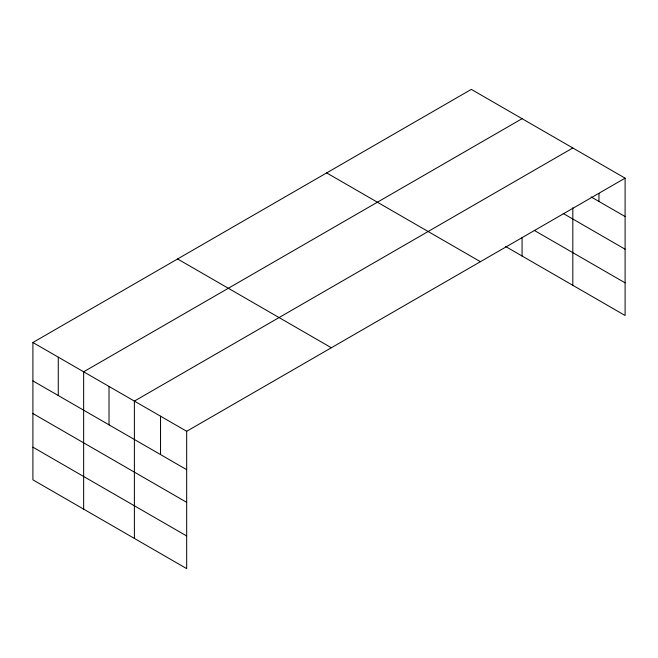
<?xml version="1.0" encoding="UTF-8"?>
<svg xmlns="http://www.w3.org/2000/svg" width="658" height="658" viewBox="0 0 658 658"><rect width="100%" height="100%" fill="white"/><g stroke="black" fill="none" stroke-linecap="round" stroke-linejoin="round"><path stroke-width="0.99" d="M32.9 342.505L186.675 431.286L186.675 568.619L32.9 479.838L32.9 342.505L471.325 89.381L625.1 178.162L625.1 315.495L505.443 246.413M522.074 118.679L83.648 371.803L83.648 509.136M572.814 147.976L134.388 401.1L134.388 538.433M186.675 431.286L625.1 178.162M591.114 196.931L625.1 216.548M563.19 213.463L625.1 249.201M534.321 230.432L625.1 282.841M326.648 172.914L480.422 261.695M177.578 258.972L331.352 347.753M32.9 380.892L186.675 469.672M32.9 413.545L186.675 502.325M32.9 447.185L186.675 535.966M598.961 193.378L598.961 201.455M572.814 207.796L572.814 285.309M522.074 237.645L522.074 256.011M160.536 416.193L160.536 454.579M109.022 386.452L109.022 424.838M58.274 357.154L58.274 395.54"/></g></svg>
